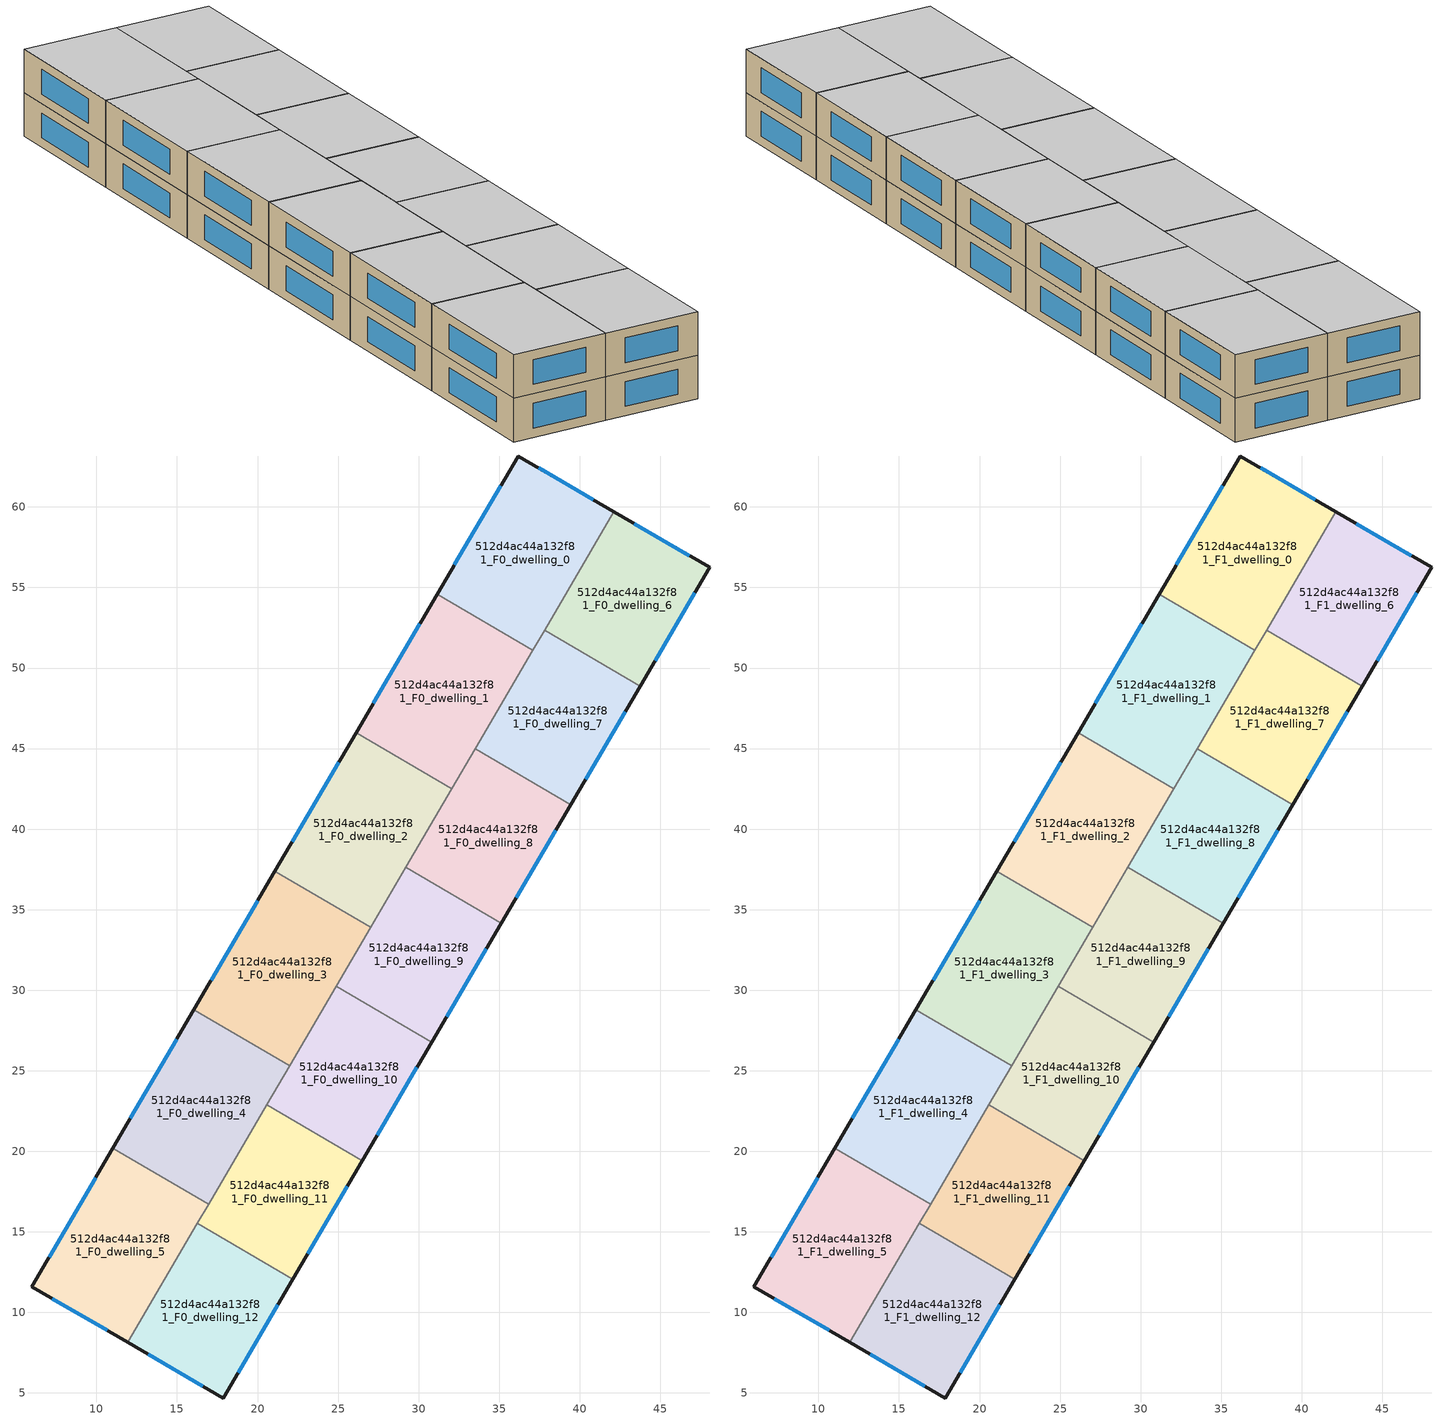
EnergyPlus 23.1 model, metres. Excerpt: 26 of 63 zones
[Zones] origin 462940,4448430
512d4ac44a132f81_F0_dwelling_0
 floor ground (EU_floor_Construction): 42.12,59.7 37.08,51.1 31.14,54.58 36.17,63.16 z0
 wall outside (EU_wall_Construction): 42.12,59.7 36.17,63.16 31.14,54.58 z0:3
 wall to 512d4ac44a132f81_F0_dwelling_1 (EU_wall_Construction): 31.14,54.58 37.08,51.1 z0:3
 wall to 512d4ac44a132f81_F0_dwelling_6 (EU_wall_Construction): 37.81,52.35 42.12,59.7 z0:3
 wall to 512d4ac44a132f81_F0_dwelling_7 (EU_wall_Construction): 37.08,51.1 37.81,52.35 z0:3
 window (EU_Window_Construction): 35.09,61.32 32.22,56.41 / 40.84,60.44 37.44,62.42 z0.64:2.36
512d4ac44a132f81_F0_dwelling_1
 floor ground (EU_floor_Construction): 37.08,51.1 32.05,42.51 26.11,45.98 31.14,54.58 z0
 wall outside (EU_wall_Construction): 31.14,54.58 26.11,45.98 z0:3
 wall to 512d4ac44a132f81_F0_dwelling_2 (EU_wall_Construction): 26.11,45.98 32.05,42.51 z0:3
 wall to 512d4ac44a132f81_F0_dwelling_7 (EU_wall_Construction): 33.5,44.99 37.08,51.1 z0:3
 wall to 512d4ac44a132f81_F0_dwelling_8 (EU_wall_Construction): 32.05,42.51 33.5,44.99 z0:3
 window (EU_Window_Construction): 30.07,52.74 27.19,47.82 z0.64:2.36
512d4ac44a132f81_F0_dwelling_10
 floor ground (EU_floor_Construction): 30.82,26.79 26.5,19.42 20.57,22.89 24.88,30.26 z0
 wall outside (EU_wall_Construction): 26.5,19.42 30.82,26.79 z0:3
 wall to 512d4ac44a132f81_F0_dwelling_9 (EU_wall_Construction): 30.82,26.79 24.88,30.26 z0:3
 wall to 512d4ac44a132f81_F0_dwelling_11 (EU_wall_Construction): 20.57,22.89 26.5,19.42 z0:3
 wall to 512d4ac44a132f81_F0_dwelling_3 (EU_wall_Construction): 24.88,30.26 21.99,25.32 z0:3
 wall to 512d4ac44a132f81_F0_dwelling_4 (EU_wall_Construction): 21.99,25.32 20.57,22.89 z0:3
 window (EU_Window_Construction): 27.43,21 29.89,25.21 z0.64:2.36
512d4ac44a132f81_F0_dwelling_11
 floor ground (EU_floor_Construction): 26.5,19.42 22.19,12.05 16.25,15.52 20.57,22.89 z0
 wall outside (EU_wall_Construction): 22.19,12.05 26.5,19.42 z0:3
 wall to 512d4ac44a132f81_F0_dwelling_12 (EU_wall_Construction): 16.25,15.52 22.19,12.05 z0:3
 wall to 512d4ac44a132f81_F0_dwelling_4 (EU_wall_Construction): 20.57,22.89 16.96,16.72 z0:3
 wall to 512d4ac44a132f81_F0_dwelling_5 (EU_wall_Construction): 16.96,16.72 16.25,15.52 z0:3
 window (EU_Window_Construction): 23.11,13.63 25.58,17.84 z0.64:2.36
512d4ac44a132f81_F0_dwelling_12
 floor ground (EU_floor_Construction): 22.19,12.05 17.88,4.69 11.93,8.14 16.25,15.52 z0
 wall outside (EU_wall_Construction): 11.93,8.14 17.88,4.69 22.19,12.05 z0:3
 wall to 512d4ac44a132f81_F0_dwelling_5 (EU_wall_Construction): 16.25,15.52 11.93,8.14 z0:3
 window (EU_Window_Construction): 18.8,6.27 21.26,10.47 / 13.21,7.4 16.6,5.43 z0.64:2.36
512d4ac44a132f81_F0_dwelling_2
 floor ground (EU_floor_Construction): 32.05,42.51 27.02,33.91 21.08,37.39 26.11,45.98 z0
 wall outside (EU_wall_Construction): 26.11,45.98 21.08,37.39 z0:3
 wall to 512d4ac44a132f81_F0_dwelling_3 (EU_wall_Construction): 21.08,37.39 27.02,33.91 z0:3
 wall to 512d4ac44a132f81_F0_dwelling_8 (EU_wall_Construction): 29.19,37.63 32.05,42.51 z0:3
 wall to 512d4ac44a132f81_F0_dwelling_9 (EU_wall_Construction): 27.02,33.91 29.19,37.63 z0:3
 window (EU_Window_Construction): 25.03,44.14 22.16,39.23 z0.64:2.36
512d4ac44a132f81_F0_dwelling_3
 floor ground (EU_floor_Construction): 27.02,33.91 21.99,25.32 16.05,28.79 21.08,37.39 z0
 wall outside (EU_wall_Construction): 21.08,37.39 16.05,28.79 z0:3
 wall to 512d4ac44a132f81_F0_dwelling_4 (EU_wall_Construction): 16.05,28.79 21.99,25.32 z0:3
 wall to 512d4ac44a132f81_F0_dwelling_9 (EU_wall_Construction): 24.88,30.26 27.02,33.91 z0:3
 window (EU_Window_Construction): 20,35.55 17.13,30.63 z0.64:2.36
512d4ac44a132f81_F0_dwelling_4
 floor ground (EU_floor_Construction): 21.99,25.32 16.96,16.72 11.02,20.2 16.05,28.79 z0
 wall outside (EU_wall_Construction): 16.05,28.79 11.02,20.2 z0:3
 wall to 512d4ac44a132f81_F0_dwelling_5 (EU_wall_Construction): 11.02,20.2 16.96,16.72 z0:3
 window (EU_Window_Construction): 14.97,26.95 12.1,22.04 z0.64:2.36
512d4ac44a132f81_F0_dwelling_5
 floor ground (EU_floor_Construction): 16.96,16.72 11.93,8.14 5.98,11.59 11.02,20.2 z0
 wall outside (EU_wall_Construction): 11.02,20.2 5.98,11.59 11.93,8.14 z0:3
 window (EU_Window_Construction): 7.26,10.85 10.66,8.88 / 9.94,18.36 7.06,13.44 z0.64:2.36
512d4ac44a132f81_F0_dwelling_6
 floor ground (EU_floor_Construction): 48.07,56.24 43.76,48.88 37.81,52.35 42.12,59.7 z0
 wall outside (EU_wall_Construction): 43.76,48.88 48.07,56.24 42.12,59.7 z0:3
 wall to 512d4ac44a132f81_F0_dwelling_7 (EU_wall_Construction): 37.81,52.35 43.76,48.88 z0:3
 window (EU_Window_Construction): 46.79,56.98 43.39,58.96 / 44.68,50.45 47.15,54.66 z0.64:2.36
512d4ac44a132f81_F0_dwelling_7
 floor ground (EU_floor_Construction): 43.76,48.88 39.44,41.51 33.5,44.99 37.81,52.35 z0
 wall outside (EU_wall_Construction): 39.44,41.51 43.76,48.88 z0:3
 wall to 512d4ac44a132f81_F0_dwelling_8 (EU_wall_Construction): 33.5,44.99 39.44,41.51 z0:3
 window (EU_Window_Construction): 40.37,43.09 42.83,47.3 z0.64:2.36
512d4ac44a132f81_F0_dwelling_8
 floor ground (EU_floor_Construction): 39.44,41.51 35.13,34.15 29.19,37.63 33.5,44.99 z0
 wall outside (EU_wall_Construction): 35.13,34.15 39.44,41.51 z0:3
 wall to 512d4ac44a132f81_F0_dwelling_9 (EU_wall_Construction): 29.19,37.63 35.13,34.15 z0:3
 window (EU_Window_Construction): 36.06,35.73 38.52,39.94 z0.64:2.36
512d4ac44a132f81_F0_dwelling_9
 floor ground (EU_floor_Construction): 35.13,34.15 30.82,26.79 24.88,30.26 29.19,37.63 z0
 wall outside (EU_wall_Construction): 30.82,26.79 35.13,34.15 z0:3
 window (EU_Window_Construction): 31.74,28.36 34.21,32.57 z0.64:2.36
512d4ac44a132f81_F1_dwelling_0
 floor to 512d4ac44a132f81_F0_dwelling_0 (EU_floor_Construction): 42.12,59.7 37.08,51.1 31.14,54.58 36.17,63.16 z3
 wall outside (EU_wall_Construction): 42.12,59.7 36.17,63.16 31.14,54.58 z3:6
 wall to 512d4ac44a132f81_F1_dwelling_1 (EU_wall_Construction): 31.14,54.58 37.08,51.1 z3:6
 wall to 512d4ac44a132f81_F1_dwelling_6 (EU_wall_Construction): 37.81,52.35 42.12,59.7 z3:6
 wall to 512d4ac44a132f81_F1_dwelling_7 (EU_wall_Construction): 37.08,51.1 37.81,52.35 z3:6
 window (EU_Window_Construction): 35.09,61.32 32.22,56.41 / 40.84,60.44 37.44,62.42 z3.64:5.36
 ceiling to 512d4ac44a132f81_F2_dwelling_0 (EU_floor_Construction): 37.08,51.1 42.12,59.7 36.17,63.16 31.14,54.58 z6
512d4ac44a132f81_F1_dwelling_1
 floor to 512d4ac44a132f81_F0_dwelling_1 (EU_floor_Construction): 37.08,51.1 32.05,42.51 26.11,45.98 31.14,54.58 z3
 wall outside (EU_wall_Construction): 31.14,54.58 26.11,45.98 z3:6
 wall to 512d4ac44a132f81_F1_dwelling_2 (EU_wall_Construction): 26.11,45.98 32.05,42.51 z3:6
 wall to 512d4ac44a132f81_F1_dwelling_7 (EU_wall_Construction): 33.5,44.99 37.08,51.1 z3:6
 wall to 512d4ac44a132f81_F1_dwelling_8 (EU_wall_Construction): 32.05,42.51 33.5,44.99 z3:6
 window (EU_Window_Construction): 30.07,52.74 27.19,47.82 z3.64:5.36
 ceiling to 512d4ac44a132f81_F2_dwelling_1 (EU_floor_Construction): 32.05,42.51 37.08,51.1 31.14,54.58 26.11,45.98 z6
512d4ac44a132f81_F1_dwelling_10
 floor to 512d4ac44a132f81_F0_dwelling_10 (EU_floor_Construction): 30.82,26.79 26.5,19.42 20.57,22.89 24.88,30.26 z3
 wall outside (EU_wall_Construction): 26.5,19.42 30.82,26.79 z3:6
 wall to 512d4ac44a132f81_F1_dwelling_9 (EU_wall_Construction): 30.82,26.79 24.88,30.26 z3:6
 wall to 512d4ac44a132f81_F1_dwelling_11 (EU_wall_Construction): 20.57,22.89 26.5,19.42 z3:6
 wall to 512d4ac44a132f81_F1_dwelling_3 (EU_wall_Construction): 24.88,30.26 21.99,25.32 z3:6
 wall to 512d4ac44a132f81_F1_dwelling_4 (EU_wall_Construction): 21.99,25.32 20.57,22.89 z3:6
 window (EU_Window_Construction): 27.43,21 29.89,25.21 z3.64:5.36
 ceiling to 512d4ac44a132f81_F2_dwelling_10 (EU_floor_Construction): 26.5,19.42 30.82,26.79 24.88,30.26 20.57,22.89 z6
512d4ac44a132f81_F1_dwelling_11
 floor to 512d4ac44a132f81_F0_dwelling_11 (EU_floor_Construction): 26.5,19.42 22.19,12.05 16.25,15.52 20.57,22.89 z3
 wall outside (EU_wall_Construction): 22.19,12.05 26.5,19.42 z3:6
 wall to 512d4ac44a132f81_F1_dwelling_12 (EU_wall_Construction): 16.25,15.52 22.19,12.05 z3:6
 wall to 512d4ac44a132f81_F1_dwelling_4 (EU_wall_Construction): 20.57,22.89 16.96,16.72 z3:6
 wall to 512d4ac44a132f81_F1_dwelling_5 (EU_wall_Construction): 16.96,16.72 16.25,15.52 z3:6
 window (EU_Window_Construction): 23.11,13.63 25.58,17.84 z3.64:5.36
 ceiling to 512d4ac44a132f81_F2_dwelling_11 (EU_floor_Construction): 22.19,12.05 26.5,19.42 20.57,22.89 16.25,15.52 z6
512d4ac44a132f81_F1_dwelling_12
 floor to 512d4ac44a132f81_F0_dwelling_12 (EU_floor_Construction): 22.19,12.05 17.88,4.69 11.93,8.14 16.25,15.52 z3
 wall outside (EU_wall_Construction): 11.93,8.14 17.88,4.69 22.19,12.05 z3:6
 wall to 512d4ac44a132f81_F1_dwelling_5 (EU_wall_Construction): 16.25,15.52 11.93,8.14 z3:6
 window (EU_Window_Construction): 18.8,6.27 21.26,10.47 / 13.21,7.4 16.6,5.43 z3.64:5.36
 ceiling to 512d4ac44a132f81_F2_dwelling_12 (EU_floor_Construction): 17.88,4.69 22.19,12.05 16.25,15.52 11.93,8.14 z6
512d4ac44a132f81_F1_dwelling_2
 floor to 512d4ac44a132f81_F0_dwelling_2 (EU_floor_Construction): 32.05,42.51 27.02,33.91 21.08,37.39 26.11,45.98 z3
 wall outside (EU_wall_Construction): 26.11,45.98 21.08,37.39 z3:6
 wall to 512d4ac44a132f81_F1_dwelling_3 (EU_wall_Construction): 21.08,37.39 27.02,33.91 z3:6
 wall to 512d4ac44a132f81_F1_dwelling_8 (EU_wall_Construction): 29.19,37.63 32.05,42.51 z3:6
 wall to 512d4ac44a132f81_F1_dwelling_9 (EU_wall_Construction): 27.02,33.91 29.19,37.63 z3:6
 window (EU_Window_Construction): 25.03,44.14 22.16,39.23 z3.64:5.36
 ceiling to 512d4ac44a132f81_F2_dwelling_2 (EU_floor_Construction): 27.02,33.91 32.05,42.51 26.11,45.98 21.08,37.39 z6
512d4ac44a132f81_F1_dwelling_3
 floor to 512d4ac44a132f81_F0_dwelling_3 (EU_floor_Construction): 27.02,33.91 21.99,25.32 16.05,28.79 21.08,37.39 z3
 wall outside (EU_wall_Construction): 21.08,37.39 16.05,28.79 z3:6
 wall to 512d4ac44a132f81_F1_dwelling_4 (EU_wall_Construction): 16.05,28.79 21.99,25.32 z3:6
 wall to 512d4ac44a132f81_F1_dwelling_9 (EU_wall_Construction): 24.88,30.26 27.02,33.91 z3:6
 window (EU_Window_Construction): 20,35.55 17.13,30.63 z3.64:5.36
 ceiling to 512d4ac44a132f81_F2_dwelling_3 (EU_floor_Construction): 21.99,25.32 27.02,33.91 21.08,37.39 16.05,28.79 z6
512d4ac44a132f81_F1_dwelling_4
 floor to 512d4ac44a132f81_F0_dwelling_4 (EU_floor_Construction): 21.99,25.32 16.96,16.72 11.02,20.2 16.05,28.79 z3
 wall outside (EU_wall_Construction): 16.05,28.79 11.02,20.2 z3:6
 wall to 512d4ac44a132f81_F1_dwelling_5 (EU_wall_Construction): 11.02,20.2 16.96,16.72 z3:6
 window (EU_Window_Construction): 14.97,26.95 12.1,22.04 z3.64:5.36
 ceiling to 512d4ac44a132f81_F2_dwelling_4 (EU_floor_Construction): 16.96,16.72 21.99,25.32 16.05,28.79 11.02,20.2 z6
512d4ac44a132f81_F1_dwelling_5
 floor to 512d4ac44a132f81_F0_dwelling_5 (EU_floor_Construction): 16.96,16.72 11.93,8.14 5.98,11.59 11.02,20.2 z3
 wall outside (EU_wall_Construction): 11.02,20.2 5.98,11.59 11.93,8.14 z3:6
 window (EU_Window_Construction): 7.26,10.85 10.66,8.88 / 9.94,18.36 7.06,13.44 z3.64:5.36
 ceiling to 512d4ac44a132f81_F2_dwelling_5 (EU_floor_Construction): 11.93,8.14 16.96,16.72 11.02,20.2 5.98,11.59 z6
512d4ac44a132f81_F1_dwelling_6
 floor to 512d4ac44a132f81_F0_dwelling_6 (EU_floor_Construction): 48.07,56.24 43.76,48.88 37.81,52.35 42.12,59.7 z3
 wall outside (EU_wall_Construction): 43.76,48.88 48.07,56.24 42.12,59.7 z3:6
 wall to 512d4ac44a132f81_F1_dwelling_7 (EU_wall_Construction): 37.81,52.35 43.76,48.88 z3:6
 window (EU_Window_Construction): 46.79,56.98 43.39,58.96 / 44.68,50.45 47.15,54.66 z3.64:5.36
 ceiling to 512d4ac44a132f81_F2_dwelling_6 (EU_floor_Construction): 43.76,48.88 48.07,56.24 42.12,59.7 37.81,52.35 z6
512d4ac44a132f81_F1_dwelling_7
 floor to 512d4ac44a132f81_F0_dwelling_7 (EU_floor_Construction): 43.76,48.88 39.44,41.51 33.5,44.99 37.81,52.35 z3
 wall outside (EU_wall_Construction): 39.44,41.51 43.76,48.88 z3:6
 wall to 512d4ac44a132f81_F1_dwelling_8 (EU_wall_Construction): 33.5,44.99 39.44,41.51 z3:6
 window (EU_Window_Construction): 40.37,43.09 42.83,47.3 z3.64:5.36
 ceiling to 512d4ac44a132f81_F2_dwelling_7 (EU_floor_Construction): 39.44,41.51 43.76,48.88 37.81,52.35 33.5,44.99 z6
512d4ac44a132f81_F1_dwelling_8
 floor to 512d4ac44a132f81_F0_dwelling_8 (EU_floor_Construction): 39.44,41.51 35.13,34.15 29.19,37.63 33.5,44.99 z3
 wall outside (EU_wall_Construction): 35.13,34.15 39.44,41.51 z3:6
 wall to 512d4ac44a132f81_F1_dwelling_9 (EU_wall_Construction): 29.19,37.63 35.13,34.15 z3:6
 window (EU_Window_Construction): 36.06,35.73 38.52,39.94 z3.64:5.36
 ceiling to 512d4ac44a132f81_F2_dwelling_8 (EU_floor_Construction): 35.13,34.15 39.44,41.51 33.5,44.99 29.19,37.63 z6
512d4ac44a132f81_F1_dwelling_9
 floor to 512d4ac44a132f81_F0_dwelling_9 (EU_floor_Construction): 35.13,34.15 30.82,26.79 24.88,30.26 29.19,37.63 z3
 wall outside (EU_wall_Construction): 30.82,26.79 35.13,34.15 z3:6
 window (EU_Window_Construction): 31.74,28.36 34.21,32.57 z3.64:5.36
 ceiling to 512d4ac44a132f81_F2_dwelling_9 (EU_floor_Construction): 30.82,26.79 35.13,34.15 29.19,37.63 24.88,30.26 z6
[Building]
EU S2 Campaign: North Axis=0; Terrain=City; Solar Distribution=FullExterior
[Site:Location]
Yerevan-Zvartnots.Intl.AP: Latitude=40.15; Longitude=44.383; Time Zone=4; Elevation=854
[SizingPeriod:WeatherFileDays]
AnnualSizingPeriod: Begin Month=1; Begin Day of Month=1; End Month=12; End Day of Month=31; Day of Week for Start Day=Monday; Use Weather File Daylight Saving Period=No; Use Weather File Rain and Snow Indicators=No
[MATERIAL]
EU_InternalMass_Material: Roughness=MediumRough; Thickness=0.1; Conductivity=1; Density=1800; Specific Heat=900; Thermal Absorptance=0.9; Solar Absorptance=0.7; Visible Absorptance=0.7
[MATERIAL:NOMASS] Roughness=MediumRough; Thermal Absorptance=0.9; Solar Absorptance=0.7; Visible Absorptance=0.7
Name | Thermal Resistance
EU_wall_NoMass | 1.05043
EU_floor_NoMass | 0.478065
[WINDOWMATERIAL:SIMPLEGLAZINGSYSTEM]
EU_Window_SimpleGlazing: UFactor=2.5566; Solar Heat Gain Coefficient=0.75; Visible Transmittance=0.75
[CONSTRUCTION]
EU_wall_Construction: EU_wall_NoMass
EU_floor_Construction: EU_floor_NoMass
EU_Window_Construction: EU_Window_SimpleGlazing
EU_InternalMass_Construction: EU_InternalMass_Material
[ZONE] Type=1; Multiplier=1; Ceiling Height=autocalculate; Floor Area=autocalculate; Part of Total Floor Area=Yes
Name | Volume
512d4ac44a132f81_F0_dwelling_0; 512d4ac44a132f81_F1_dwelling_0 | 205.533
512d4ac44a132f81_F0_dwelling_1; 512d4ac44a132f81_F1_dwelling_1 | 205.515
512d4ac44a132f81_F0_dwelling_10; 512d4ac44a132f81_F1_dwelling_10 | 176.165
512d4ac44a132f81_F0_dwelling_11; 512d4ac44a132f81_F1_dwelling_11 | 176.19
512d4ac44a132f81_F0_dwelling_12; 512d4ac44a132f81_F1_dwelling_12; 512d4ac44a132f81_F0_dwelling_6; 512d4ac44a132f81_F1_dwelling_6 | 176.173
512d4ac44a132f81_F0_dwelling_2; 512d4ac44a132f81_F1_dwelling_2 | 205.523
512d4ac44a132f81_F0_dwelling_3; 512d4ac44a132f81_F1_dwelling_3 | 205.498
512d4ac44a132f81_F0_dwelling_4; 512d4ac44a132f81_F1_dwelling_4 | 205.524
512d4ac44a132f81_F0_dwelling_5; 512d4ac44a132f81_F1_dwelling_5 | 205.52
512d4ac44a132f81_F0_dwelling_7; 512d4ac44a132f81_F1_dwelling_7 | 176.15
512d4ac44a132f81_F0_dwelling_8; 512d4ac44a132f81_F1_dwelling_8 | 176.157
512d4ac44a132f81_F0_dwelling_9; 512d4ac44a132f81_F1_dwelling_9 | 176.178
[INTERNALMASS] Construction=EU_InternalMass_Construction
Name | Zone or ZoneList | Surface Area
512d4ac44a132f81_F0_dwelling_0_EU_InternalMass | 512d4ac44a132f81_F0_dwelling_0 | 68.511
512d4ac44a132f81_F0_dwelling_1_EU_InternalMass | 512d4ac44a132f81_F0_dwelling_1 | 68.5049
512d4ac44a132f81_F0_dwelling_2_EU_InternalMass | 512d4ac44a132f81_F0_dwelling_2 | 68.5078
512d4ac44a132f81_F0_dwelling_3_EU_InternalMass | 512d4ac44a132f81_F0_dwelling_3 | 68.4994
512d4ac44a132f81_F0_dwelling_4_EU_InternalMass | 512d4ac44a132f81_F0_dwelling_4 | 68.5078
512d4ac44a132f81_F0_dwelling_5_EU_InternalMass | 512d4ac44a132f81_F0_dwelling_5 | 68.5066
512d4ac44a132f81_F0_dwelling_6_EU_InternalMass | 512d4ac44a132f81_F0_dwelling_6 | 58.7244
512d4ac44a132f81_F0_dwelling_7_EU_InternalMass | 512d4ac44a132f81_F0_dwelling_7 | 58.7168
512d4ac44a132f81_F0_dwelling_8_EU_InternalMass | 512d4ac44a132f81_F0_dwelling_8 | 58.719
512d4ac44a132f81_F0_dwelling_9_EU_InternalMass | 512d4ac44a132f81_F0_dwelling_9 | 58.7259
512d4ac44a132f81_F0_dwelling_10_EU_InternalMass | 512d4ac44a132f81_F0_dwelling_10 | 58.7217
512d4ac44a132f81_F0_dwelling_11_EU_InternalMass | 512d4ac44a132f81_F0_dwelling_11 | 58.7301
512d4ac44a132f81_F0_dwelling_12_EU_InternalMass | 512d4ac44a132f81_F0_dwelling_12 | 58.7243
512d4ac44a132f81_F1_dwelling_0_EU_InternalMass | 512d4ac44a132f81_F1_dwelling_0 | 68.511
512d4ac44a132f81_F1_dwelling_1_EU_InternalMass | 512d4ac44a132f81_F1_dwelling_1 | 68.5049
512d4ac44a132f81_F1_dwelling_2_EU_InternalMass | 512d4ac44a132f81_F1_dwelling_2 | 68.5078
512d4ac44a132f81_F1_dwelling_3_EU_InternalMass | 512d4ac44a132f81_F1_dwelling_3 | 68.4994
512d4ac44a132f81_F1_dwelling_4_EU_InternalMass | 512d4ac44a132f81_F1_dwelling_4 | 68.5078
512d4ac44a132f81_F1_dwelling_5_EU_InternalMass | 512d4ac44a132f81_F1_dwelling_5 | 68.5066
512d4ac44a132f81_F1_dwelling_6_EU_InternalMass | 512d4ac44a132f81_F1_dwelling_6 | 58.7244
512d4ac44a132f81_F1_dwelling_7_EU_InternalMass | 512d4ac44a132f81_F1_dwelling_7 | 58.7168
512d4ac44a132f81_F1_dwelling_8_EU_InternalMass | 512d4ac44a132f81_F1_dwelling_8 | 58.719
512d4ac44a132f81_F1_dwelling_9_EU_InternalMass | 512d4ac44a132f81_F1_dwelling_9 | 58.7259
512d4ac44a132f81_F1_dwelling_10_EU_InternalMass | 512d4ac44a132f81_F1_dwelling_10 | 58.7217
512d4ac44a132f81_F1_dwelling_11_EU_InternalMass | 512d4ac44a132f81_F1_dwelling_11 | 58.7301
512d4ac44a132f81_F1_dwelling_12_EU_InternalMass | 512d4ac44a132f81_F1_dwelling_12 | 58.7243
[OTHEREQUIPMENT] Fuel Type=Electricity; Design Level Calculation Method=Watts/Area; Power per Zone Floor Area=1; Fraction Latent=0; Fraction Radiant=0; Fraction Lost=0; Carbon Dioxide Generation Rate=0; EndUse Subcategory=EU_Step8_InternalGains
Name | Zone or ZoneList or Space or SpaceList | Schedule
EU_Step8_InternalGain_512d4ac44a132f81_F0_dwelling_0_f000 | 512d4ac44a132f81_F0_dwelling_0 | EU_Step8_GainSchedule_512d4ac44a132f81_F0_dwelling_0_f000
EU_Step8_InternalGain_512d4ac44a132f81_F0_dwelling_1_f000 | 512d4ac44a132f81_F0_dwelling_1 | EU_Step8_GainSchedule_512d4ac44a132f81_F0_dwelling_1_f000
EU_Step8_InternalGain_512d4ac44a132f81_F0_dwelling_2_f000 | 512d4ac44a132f81_F0_dwelling_2 | EU_Step8_GainSchedule_512d4ac44a132f81_F0_dwelling_2_f000
EU_Step8_InternalGain_512d4ac44a132f81_F0_dwelling_3_f000 | 512d4ac44a132f81_F0_dwelling_3 | EU_Step8_GainSchedule_512d4ac44a132f81_F0_dwelling_3_f000
EU_Step8_InternalGain_512d4ac44a132f81_F0_dwelling_4_f000 | 512d4ac44a132f81_F0_dwelling_4 | EU_Step8_GainSchedule_512d4ac44a132f81_F0_dwelling_4_f000
EU_Step8_InternalGain_512d4ac44a132f81_F0_dwelling_5_f000 | 512d4ac44a132f81_F0_dwelling_5 | EU_Step8_GainSchedule_512d4ac44a132f81_F0_dwelling_5_f000
EU_Step8_InternalGain_512d4ac44a132f81_F0_dwelling_6_f000 | 512d4ac44a132f81_F0_dwelling_6 | EU_Step8_GainSchedule_512d4ac44a132f81_F0_dwelling_6_f000
EU_Step8_InternalGain_512d4ac44a132f81_F0_dwelling_7_f000 | 512d4ac44a132f81_F0_dwelling_7 | EU_Step8_GainSchedule_512d4ac44a132f81_F0_dwelling_7_f000
EU_Step8_InternalGain_512d4ac44a132f81_F0_dwelling_8_f000 | 512d4ac44a132f81_F0_dwelling_8 | EU_Step8_GainSchedule_512d4ac44a132f81_F0_dwelling_8_f000
EU_Step8_InternalGain_512d4ac44a132f81_F0_dwelling_9_f000 | 512d4ac44a132f81_F0_dwelling_9 | EU_Step8_GainSchedule_512d4ac44a132f81_F0_dwelling_9_f000
EU_Step8_InternalGain_512d4ac44a132f81_F0_dwelling_10_f000 | 512d4ac44a132f81_F0_dwelling_10 | EU_Step8_GainSchedule_512d4ac44a132f81_F0_dwelling_10_f000
EU_Step8_InternalGain_512d4ac44a132f81_F0_dwelling_11_f000 | 512d4ac44a132f81_F0_dwelling_11 | EU_Step8_GainSchedule_512d4ac44a132f81_F0_dwelling_11_f000
EU_Step8_InternalGain_512d4ac44a132f81_F0_dwelling_12_f000 | 512d4ac44a132f81_F0_dwelling_12 | EU_Step8_GainSchedule_512d4ac44a132f81_F0_dwelling_12_f000
EU_Step8_InternalGain_512d4ac44a132f81_F1_dwelling_0_f000 | 512d4ac44a132f81_F1_dwelling_0 | EU_Step8_GainSchedule_512d4ac44a132f81_F1_dwelling_0_f000
EU_Step8_InternalGain_512d4ac44a132f81_F1_dwelling_1_f000 | 512d4ac44a132f81_F1_dwelling_1 | EU_Step8_GainSchedule_512d4ac44a132f81_F1_dwelling_1_f000
EU_Step8_InternalGain_512d4ac44a132f81_F1_dwelling_2_f000 | 512d4ac44a132f81_F1_dwelling_2 | EU_Step8_GainSchedule_512d4ac44a132f81_F1_dwelling_2_f000
EU_Step8_InternalGain_512d4ac44a132f81_F1_dwelling_3_f000 | 512d4ac44a132f81_F1_dwelling_3 | EU_Step8_GainSchedule_512d4ac44a132f81_F1_dwelling_3_f000
EU_Step8_InternalGain_512d4ac44a132f81_F1_dwelling_4_f000 | 512d4ac44a132f81_F1_dwelling_4 | EU_Step8_GainSchedule_512d4ac44a132f81_F1_dwelling_4_f000
EU_Step8_InternalGain_512d4ac44a132f81_F1_dwelling_5_f000 | 512d4ac44a132f81_F1_dwelling_5 | EU_Step8_GainSchedule_512d4ac44a132f81_F1_dwelling_5_f000
EU_Step8_InternalGain_512d4ac44a132f81_F1_dwelling_6_f000 | 512d4ac44a132f81_F1_dwelling_6 | EU_Step8_GainSchedule_512d4ac44a132f81_F1_dwelling_6_f000
EU_Step8_InternalGain_512d4ac44a132f81_F1_dwelling_7_f000 | 512d4ac44a132f81_F1_dwelling_7 | EU_Step8_GainSchedule_512d4ac44a132f81_F1_dwelling_7_f000
EU_Step8_InternalGain_512d4ac44a132f81_F1_dwelling_8_f000 | 512d4ac44a132f81_F1_dwelling_8 | EU_Step8_GainSchedule_512d4ac44a132f81_F1_dwelling_8_f000
EU_Step8_InternalGain_512d4ac44a132f81_F1_dwelling_9_f000 | 512d4ac44a132f81_F1_dwelling_9 | EU_Step8_GainSchedule_512d4ac44a132f81_F1_dwelling_9_f000
EU_Step8_InternalGain_512d4ac44a132f81_F1_dwelling_10_f000 | 512d4ac44a132f81_F1_dwelling_10 | EU_Step8_GainSchedule_512d4ac44a132f81_F1_dwelling_10_f000
EU_Step8_InternalGain_512d4ac44a132f81_F1_dwelling_11_f000 | 512d4ac44a132f81_F1_dwelling_11 | EU_Step8_GainSchedule_512d4ac44a132f81_F1_dwelling_11_f000
EU_Step8_InternalGain_512d4ac44a132f81_F1_dwelling_12_f000 | 512d4ac44a132f81_F1_dwelling_12 | EU_Step8_GainSchedule_512d4ac44a132f81_F1_dwelling_12_f000
[ZONEVENTILATION:DESIGNFLOWRATE] Schedule=EU_AlwaysOn; Design Flow Rate Calculation Method=AirChanges/Hour; Air Changes per Hour=0.557805; Ventilation Type=Natural; Fan Pressure Rise=0; Fan Total Efficiency=1; Constant Term Coefficient=1; Temperature Term Coefficient=0; Velocity Term Coefficient=0; Velocity Squared Term Coefficient=0; Minimum Indoor Temperature=-100; Maximum Indoor Temperature=100; Delta Temperature=-100; Minimum Outdoor Temperature=-100; Maximum Outdoor Temperature=100; Maximum Wind Speed=40
Name | Zone or ZoneList or Space or SpaceList
EU_ConstantAir_512d4ac44a132f81_F0_dwelling_0 | 512d4ac44a132f81_F0_dwelling_0
EU_ConstantAir_512d4ac44a132f81_F0_dwelling_1 | 512d4ac44a132f81_F0_dwelling_1
EU_ConstantAir_512d4ac44a132f81_F0_dwelling_2 | 512d4ac44a132f81_F0_dwelling_2
EU_ConstantAir_512d4ac44a132f81_F0_dwelling_3 | 512d4ac44a132f81_F0_dwelling_3
EU_ConstantAir_512d4ac44a132f81_F0_dwelling_4 | 512d4ac44a132f81_F0_dwelling_4
EU_ConstantAir_512d4ac44a132f81_F0_dwelling_5 | 512d4ac44a132f81_F0_dwelling_5
EU_ConstantAir_512d4ac44a132f81_F0_dwelling_6 | 512d4ac44a132f81_F0_dwelling_6
EU_ConstantAir_512d4ac44a132f81_F0_dwelling_7 | 512d4ac44a132f81_F0_dwelling_7
EU_ConstantAir_512d4ac44a132f81_F0_dwelling_8 | 512d4ac44a132f81_F0_dwelling_8
EU_ConstantAir_512d4ac44a132f81_F0_dwelling_9 | 512d4ac44a132f81_F0_dwelling_9
EU_ConstantAir_512d4ac44a132f81_F0_dwelling_10 | 512d4ac44a132f81_F0_dwelling_10
EU_ConstantAir_512d4ac44a132f81_F0_dwelling_11 | 512d4ac44a132f81_F0_dwelling_11
EU_ConstantAir_512d4ac44a132f81_F0_dwelling_12 | 512d4ac44a132f81_F0_dwelling_12
EU_ConstantAir_512d4ac44a132f81_F1_dwelling_0 | 512d4ac44a132f81_F1_dwelling_0
EU_ConstantAir_512d4ac44a132f81_F1_dwelling_1 | 512d4ac44a132f81_F1_dwelling_1
EU_ConstantAir_512d4ac44a132f81_F1_dwelling_2 | 512d4ac44a132f81_F1_dwelling_2
EU_ConstantAir_512d4ac44a132f81_F1_dwelling_3 | 512d4ac44a132f81_F1_dwelling_3
EU_ConstantAir_512d4ac44a132f81_F1_dwelling_4 | 512d4ac44a132f81_F1_dwelling_4
EU_ConstantAir_512d4ac44a132f81_F1_dwelling_5 | 512d4ac44a132f81_F1_dwelling_5
EU_ConstantAir_512d4ac44a132f81_F1_dwelling_6 | 512d4ac44a132f81_F1_dwelling_6
EU_ConstantAir_512d4ac44a132f81_F1_dwelling_7 | 512d4ac44a132f81_F1_dwelling_7
EU_ConstantAir_512d4ac44a132f81_F1_dwelling_8 | 512d4ac44a132f81_F1_dwelling_8
EU_ConstantAir_512d4ac44a132f81_F1_dwelling_9 | 512d4ac44a132f81_F1_dwelling_9
EU_ConstantAir_512d4ac44a132f81_F1_dwelling_10 | 512d4ac44a132f81_F1_dwelling_10
EU_ConstantAir_512d4ac44a132f81_F1_dwelling_11 | 512d4ac44a132f81_F1_dwelling_11
EU_ConstantAir_512d4ac44a132f81_F1_dwelling_12 | 512d4ac44a132f81_F1_dwelling_12
[HVACTEMPLATE:THERMOSTAT] Constant Heating Setpoint=20; Constant Cooling Setpoint=50
EU_HeatOnly_512d4ac44a132f81_F0_dwelling_0; EU_HeatOnly_512d4ac44a132f81_F0_dwelling_1; EU_HeatOnly_512d4ac44a132f81_F0_dwelling_2; EU_HeatOnly_512d4ac44a132f81_F0_dwelling_3; EU_HeatOnly_512d4ac44a132f81_F0_dwelling_4; EU_HeatOnly_512d4ac44a132f81_F0_dwelling_5; EU_HeatOnly_512d4ac44a132f81_F0_dwelling_6; EU_HeatOnly_512d4ac44a132f81_F0_dwelling_7; EU_HeatOnly_512d4ac44a132f81_F0_dwelling_8; EU_HeatOnly_512d4ac44a132f81_F0_dwelling_9; EU_HeatOnly_512d4ac44a132f81_F0_dwelling_10; EU_HeatOnly_512d4ac44a132f81_F0_dwelling_11; EU_HeatOnly_512d4ac44a132f81_F0_dwelling_12; EU_HeatOnly_512d4ac44a132f81_F1_dwelling_0; EU_HeatOnly_512d4ac44a132f81_F1_dwelling_1; EU_HeatOnly_512d4ac44a132f81_F1_dwelling_2; EU_HeatOnly_512d4ac44a132f81_F1_dwelling_3; EU_HeatOnly_512d4ac44a132f81_F1_dwelling_4; EU_HeatOnly_512d4ac44a132f81_F1_dwelling_5; EU_HeatOnly_512d4ac44a132f81_F1_dwelling_6; EU_HeatOnly_512d4ac44a132f81_F1_dwelling_7; EU_HeatOnly_512d4ac44a132f81_F1_dwelling_8; EU_HeatOnly_512d4ac44a132f81_F1_dwelling_9; EU_HeatOnly_512d4ac44a132f81_F1_dwelling_10; EU_HeatOnly_512d4ac44a132f81_F1_dwelling_11; EU_HeatOnly_512d4ac44a132f81_F1_dwelling_12; EU_HeatOnly_512d4ac44a132f81_F2_dwelling_0; EU_HeatOnly_512d4ac44a132f81_F2_dwelling_1; EU_HeatOnly_512d4ac44a132f81_F2_dwelling_2; EU_HeatOnly_512d4ac44a132f81_F2_dwelling_3; EU_HeatOnly_512d4ac44a132f81_F2_dwelling_4; EU_HeatOnly_512d4ac44a132f81_F2_dwelling_5; EU_HeatOnly_512d4ac44a132f81_F2_dwelling_6; EU_HeatOnly_512d4ac44a132f81_F2_dwelling_7; EU_HeatOnly_512d4ac44a132f81_F2_dwelling_8; EU_HeatOnly_512d4ac44a132f81_F2_dwelling_9; EU_HeatOnly_512d4ac44a132f81_F2_dwelling_10; EU_HeatOnly_512d4ac44a132f81_F2_dwelling_11; EU_HeatOnly_512d4ac44a132f81_F2_dwelling_12; EU_HeatOnly_512d4ac44a132f81_F3_dwelling_0; EU_HeatOnly_512d4ac44a132f81_F3_dwelling_1; EU_HeatOnly_512d4ac44a132f81_F3_dwelling_2; EU_HeatOnly_512d4ac44a132f81_F3_dwelling_3; EU_HeatOnly_512d4ac44a132f81_F3_dwelling_4; EU_HeatOnly_512d4ac44a132f81_F3_dwelling_5; EU_HeatOnly_512d4ac44a132f81_F3_dwelling_6; EU_HeatOnly_512d4ac44a132f81_F3_dwelling_7; EU_HeatOnly_512d4ac44a132f81_F3_dwelling_8; EU_HeatOnly_512d4ac44a132f81_F3_dwelling_9; EU_HeatOnly_512d4ac44a132f81_F3_dwelling_10; EU_HeatOnly_512d4ac44a132f81_F3_dwelling_11; EU_HeatOnly_512d4ac44a132f81_F4_dwelling_0; EU_HeatOnly_512d4ac44a132f81_F4_dwelling_1; EU_HeatOnly_512d4ac44a132f81_F4_dwelling_2; EU_HeatOnly_512d4ac44a132f81_F4_dwelling_3; EU_HeatOnly_512d4ac44a132f81_F4_dwelling_4; EU_HeatOnly_512d4ac44a132f81_F4_dwelling_5; EU_HeatOnly_512d4ac44a132f81_F4_dwelling_6; EU_HeatOnly_512d4ac44a132f81_F4_dwelling_7; EU_HeatOnly_512d4ac44a132f81_F4_dwelling_8; EU_HeatOnly_512d4ac44a132f81_F4_dwelling_9; EU_HeatOnly_512d4ac44a132f81_F4_dwelling_10; EU_HeatOnly_512d4ac44a132f81_F4_dwelling_11
[HVACTEMPLATE:ZONE:IDEALLOADSAIRSYSTEM] System Availability Schedule=EU_AlwaysOn; Maximum Heating Supply Air Temperature=50; Minimum Cooling Supply Air Temperature=13; Maximum Heating Supply Air Humidity Ratio=0.0156; Minimum Cooling Supply Air Humidity Ratio=0.0077; Heating Limit=NoLimit; Cooling Limit=NoLimit; Heating Availability Schedule=EU_AlwaysOn; Cooling Availability Schedule=EU_CoolingOff; Dehumidification Control Type=ConstantSensibleHeatRatio; Cooling Sensible Heat Ratio=0.7; Dehumidification Setpoint=60; Humidification Control Type=None; Humidification Setpoint=30; Outdoor Air Method=None; Outdoor Air Flow Rate per Person=0.00944; Outdoor Air Flow Rate per Zone Floor Area=0; Outdoor Air Flow Rate per Zone=0; Demand Controlled Ventilation Type=None; Outdoor Air Economizer Type=NoEconomizer; Heat Recovery Type=None; Sensible Heat Recovery Effectiveness=0.7; Latent Heat Recovery Effectiveness=0.65
Name | Template Thermostat
512d4ac44a132f81_F0_dwelling_0 | EU_HeatOnly_512d4ac44a132f81_F0_dwelling_0
512d4ac44a132f81_F0_dwelling_1 | EU_HeatOnly_512d4ac44a132f81_F0_dwelling_1
512d4ac44a132f81_F0_dwelling_2 | EU_HeatOnly_512d4ac44a132f81_F0_dwelling_2
512d4ac44a132f81_F0_dwelling_3 | EU_HeatOnly_512d4ac44a132f81_F0_dwelling_3
512d4ac44a132f81_F0_dwelling_4 | EU_HeatOnly_512d4ac44a132f81_F0_dwelling_4
512d4ac44a132f81_F0_dwelling_5 | EU_HeatOnly_512d4ac44a132f81_F0_dwelling_5
512d4ac44a132f81_F0_dwelling_6 | EU_HeatOnly_512d4ac44a132f81_F0_dwelling_6
512d4ac44a132f81_F0_dwelling_7 | EU_HeatOnly_512d4ac44a132f81_F0_dwelling_7
512d4ac44a132f81_F0_dwelling_8 | EU_HeatOnly_512d4ac44a132f81_F0_dwelling_8
512d4ac44a132f81_F0_dwelling_9 | EU_HeatOnly_512d4ac44a132f81_F0_dwelling_9
512d4ac44a132f81_F0_dwelling_10 | EU_HeatOnly_512d4ac44a132f81_F0_dwelling_10
512d4ac44a132f81_F0_dwelling_11 | EU_HeatOnly_512d4ac44a132f81_F0_dwelling_11
512d4ac44a132f81_F0_dwelling_12 | EU_HeatOnly_512d4ac44a132f81_F0_dwelling_12
512d4ac44a132f81_F1_dwelling_0 | EU_HeatOnly_512d4ac44a132f81_F1_dwelling_0
512d4ac44a132f81_F1_dwelling_1 | EU_HeatOnly_512d4ac44a132f81_F1_dwelling_1
512d4ac44a132f81_F1_dwelling_2 | EU_HeatOnly_512d4ac44a132f81_F1_dwelling_2
512d4ac44a132f81_F1_dwelling_3 | EU_HeatOnly_512d4ac44a132f81_F1_dwelling_3
512d4ac44a132f81_F1_dwelling_4 | EU_HeatOnly_512d4ac44a132f81_F1_dwelling_4
512d4ac44a132f81_F1_dwelling_5 | EU_HeatOnly_512d4ac44a132f81_F1_dwelling_5
512d4ac44a132f81_F1_dwelling_6 | EU_HeatOnly_512d4ac44a132f81_F1_dwelling_6
512d4ac44a132f81_F1_dwelling_7 | EU_HeatOnly_512d4ac44a132f81_F1_dwelling_7
512d4ac44a132f81_F1_dwelling_8 | EU_HeatOnly_512d4ac44a132f81_F1_dwelling_8
512d4ac44a132f81_F1_dwelling_9 | EU_HeatOnly_512d4ac44a132f81_F1_dwelling_9
512d4ac44a132f81_F1_dwelling_10 | EU_HeatOnly_512d4ac44a132f81_F1_dwelling_10
512d4ac44a132f81_F1_dwelling_11 | EU_HeatOnly_512d4ac44a132f81_F1_dwelling_11
512d4ac44a132f81_F1_dwelling_12 | EU_HeatOnly_512d4ac44a132f81_F1_dwelling_12
[SIZING:ZONE] Zone Cooling Design Supply Air Temperature Input Method=SupplyAirTemperature; Zone Cooling Design Supply Air Temperature=13; Zone Heating Design Supply Air Temperature Input Method=SupplyAirTemperature; Zone Heating Design Supply Air Temperature=50; Zone Cooling Design Supply Air Humidity Ratio=0.008; Zone Heating Design Supply Air Humidity Ratio=0.008; Cooling Design Air Flow Method=DesignDay; Cooling Design Air Flow Rate=0; Cooling Minimum Air Flow per Zone Floor Area=0.000762; Cooling Minimum Air Flow=0; Cooling Minimum Air Flow Fraction=0.2; Heating Design Air Flow Method=DesignDay; Heating Design Air Flow Rate=0; Heating Maximum Air Flow per Zone Floor Area=0.002032; Heating Maximum Air Flow=0.141576; Heating Maximum Air Flow Fraction=0.3; Account for Dedicated Outdoor Air System=No; Dedicated Outdoor Air System Control Strategy=NeutralSupplyAir; Dedicated Outdoor Air Low Setpoint Temperature for Design=autosize; Dedicated Outdoor Air High Setpoint Temperature for Design=autosize; Zone Load Sizing Method=Sensible Load Only No Latent Load; Zone Latent Cooling Design Supply Air Humidity Ratio Input Method=HumidityRatioDifference; Zone Cooling Design Supply Air Humidity Ratio Difference=0.005; Zone Latent Heating Design Supply Air Humidity Ratio Input Method=HumidityRatioDifference; Zone Humidification Design Supply Air Humidity Ratio Difference=0.005
512d4ac44a132f81_F0_dwelling_0; 512d4ac44a132f81_F0_dwelling_1; 512d4ac44a132f81_F0_dwelling_2; 512d4ac44a132f81_F0_dwelling_3; 512d4ac44a132f81_F0_dwelling_4; 512d4ac44a132f81_F0_dwelling_5; 512d4ac44a132f81_F0_dwelling_6; 512d4ac44a132f81_F0_dwelling_7; 512d4ac44a132f81_F0_dwelling_8; 512d4ac44a132f81_F0_dwelling_9; 512d4ac44a132f81_F0_dwelling_10; 512d4ac44a132f81_F0_dwelling_11; 512d4ac44a132f81_F0_dwelling_12; 512d4ac44a132f81_F1_dwelling_0; 512d4ac44a132f81_F1_dwelling_1; 512d4ac44a132f81_F1_dwelling_2; 512d4ac44a132f81_F1_dwelling_3; 512d4ac44a132f81_F1_dwelling_4; 512d4ac44a132f81_F1_dwelling_5; 512d4ac44a132f81_F1_dwelling_6; 512d4ac44a132f81_F1_dwelling_7; 512d4ac44a132f81_F1_dwelling_8; 512d4ac44a132f81_F1_dwelling_9; 512d4ac44a132f81_F1_dwelling_10; 512d4ac44a132f81_F1_dwelling_11; 512d4ac44a132f81_F1_dwelling_12
[SCHEDULE:CONSTANT]
Name | Hourly Value
EU_AlwaysOn | 1
EU_CoolingOff | 0
[SCHEDULE:FILE] Column Number=1; Rows to Skip at Top=0; Number of Hours of Data=8760; Column Separator=Comma; Interpolate to Timestep=No; Minutes per Item=60; Adjust Schedule for Daylight Savings=Yes
Name | File
EU_Step8_GainSchedule_512d4ac44a132f81_F0_dwelling_0_f000 | ../../schedules/512d4ac44a132f81/512d4ac44a132f81_F0_dwelling_0_f000_gain.csv
EU_Step8_GainSchedule_512d4ac44a132f81_F0_dwelling_1_f000 | ../../schedules/512d4ac44a132f81/512d4ac44a132f81_F0_dwelling_1_f000_gain.csv
EU_Step8_GainSchedule_512d4ac44a132f81_F0_dwelling_2_f000 | ../../schedules/512d4ac44a132f81/512d4ac44a132f81_F0_dwelling_2_f000_gain.csv
EU_Step8_GainSchedule_512d4ac44a132f81_F0_dwelling_3_f000 | ../../schedules/512d4ac44a132f81/512d4ac44a132f81_F0_dwelling_3_f000_gain.csv
EU_Step8_GainSchedule_512d4ac44a132f81_F0_dwelling_4_f000 | ../../schedules/512d4ac44a132f81/512d4ac44a132f81_F0_dwelling_4_f000_gain.csv
EU_Step8_GainSchedule_512d4ac44a132f81_F0_dwelling_5_f000 | ../../schedules/512d4ac44a132f81/512d4ac44a132f81_F0_dwelling_5_f000_gain.csv
EU_Step8_GainSchedule_512d4ac44a132f81_F0_dwelling_6_f000 | ../../schedules/512d4ac44a132f81/512d4ac44a132f81_F0_dwelling_6_f000_gain.csv
EU_Step8_GainSchedule_512d4ac44a132f81_F0_dwelling_7_f000 | ../../schedules/512d4ac44a132f81/512d4ac44a132f81_F0_dwelling_7_f000_gain.csv
EU_Step8_GainSchedule_512d4ac44a132f81_F0_dwelling_8_f000 | ../../schedules/512d4ac44a132f81/512d4ac44a132f81_F0_dwelling_8_f000_gain.csv
EU_Step8_GainSchedule_512d4ac44a132f81_F0_dwelling_9_f000 | ../../schedules/512d4ac44a132f81/512d4ac44a132f81_F0_dwelling_9_f000_gain.csv
EU_Step8_GainSchedule_512d4ac44a132f81_F0_dwelling_10_f000 | ../../schedules/512d4ac44a132f81/512d4ac44a132f81_F0_dwelling_10_f000_gain.csv
EU_Step8_GainSchedule_512d4ac44a132f81_F0_dwelling_11_f000 | ../../schedules/512d4ac44a132f81/512d4ac44a132f81_F0_dwelling_11_f000_gain.csv
EU_Step8_GainSchedule_512d4ac44a132f81_F0_dwelling_12_f000 | ../../schedules/512d4ac44a132f81/512d4ac44a132f81_F0_dwelling_12_f000_gain.csv
EU_Step8_GainSchedule_512d4ac44a132f81_F1_dwelling_0_f000 | ../../schedules/512d4ac44a132f81/512d4ac44a132f81_F1_dwelling_0_f000_gain.csv
EU_Step8_GainSchedule_512d4ac44a132f81_F1_dwelling_1_f000 | ../../schedules/512d4ac44a132f81/512d4ac44a132f81_F1_dwelling_1_f000_gain.csv
EU_Step8_GainSchedule_512d4ac44a132f81_F1_dwelling_2_f000 | ../../schedules/512d4ac44a132f81/512d4ac44a132f81_F1_dwelling_2_f000_gain.csv
EU_Step8_GainSchedule_512d4ac44a132f81_F1_dwelling_3_f000 | ../../schedules/512d4ac44a132f81/512d4ac44a132f81_F1_dwelling_3_f000_gain.csv
EU_Step8_GainSchedule_512d4ac44a132f81_F1_dwelling_4_f000 | ../../schedules/512d4ac44a132f81/512d4ac44a132f81_F1_dwelling_4_f000_gain.csv
EU_Step8_GainSchedule_512d4ac44a132f81_F1_dwelling_5_f000 | ../../schedules/512d4ac44a132f81/512d4ac44a132f81_F1_dwelling_5_f000_gain.csv
EU_Step8_GainSchedule_512d4ac44a132f81_F1_dwelling_6_f000 | ../../schedules/512d4ac44a132f81/512d4ac44a132f81_F1_dwelling_6_f000_gain.csv
EU_Step8_GainSchedule_512d4ac44a132f81_F1_dwelling_7_f000 | ../../schedules/512d4ac44a132f81/512d4ac44a132f81_F1_dwelling_7_f000_gain.csv
EU_Step8_GainSchedule_512d4ac44a132f81_F1_dwelling_8_f000 | ../../schedules/512d4ac44a132f81/512d4ac44a132f81_F1_dwelling_8_f000_gain.csv
EU_Step8_GainSchedule_512d4ac44a132f81_F1_dwelling_9_f000 | ../../schedules/512d4ac44a132f81/512d4ac44a132f81_F1_dwelling_9_f000_gain.csv
EU_Step8_GainSchedule_512d4ac44a132f81_F1_dwelling_10_f000 | ../../schedules/512d4ac44a132f81/512d4ac44a132f81_F1_dwelling_10_f000_gain.csv
EU_Step8_GainSchedule_512d4ac44a132f81_F1_dwelling_11_f000 | ../../schedules/512d4ac44a132f81/512d4ac44a132f81_F1_dwelling_11_f000_gain.csv
EU_Step8_GainSchedule_512d4ac44a132f81_F1_dwelling_12_f000 | ../../schedules/512d4ac44a132f81/512d4ac44a132f81_F1_dwelling_12_f000_gain.csv
